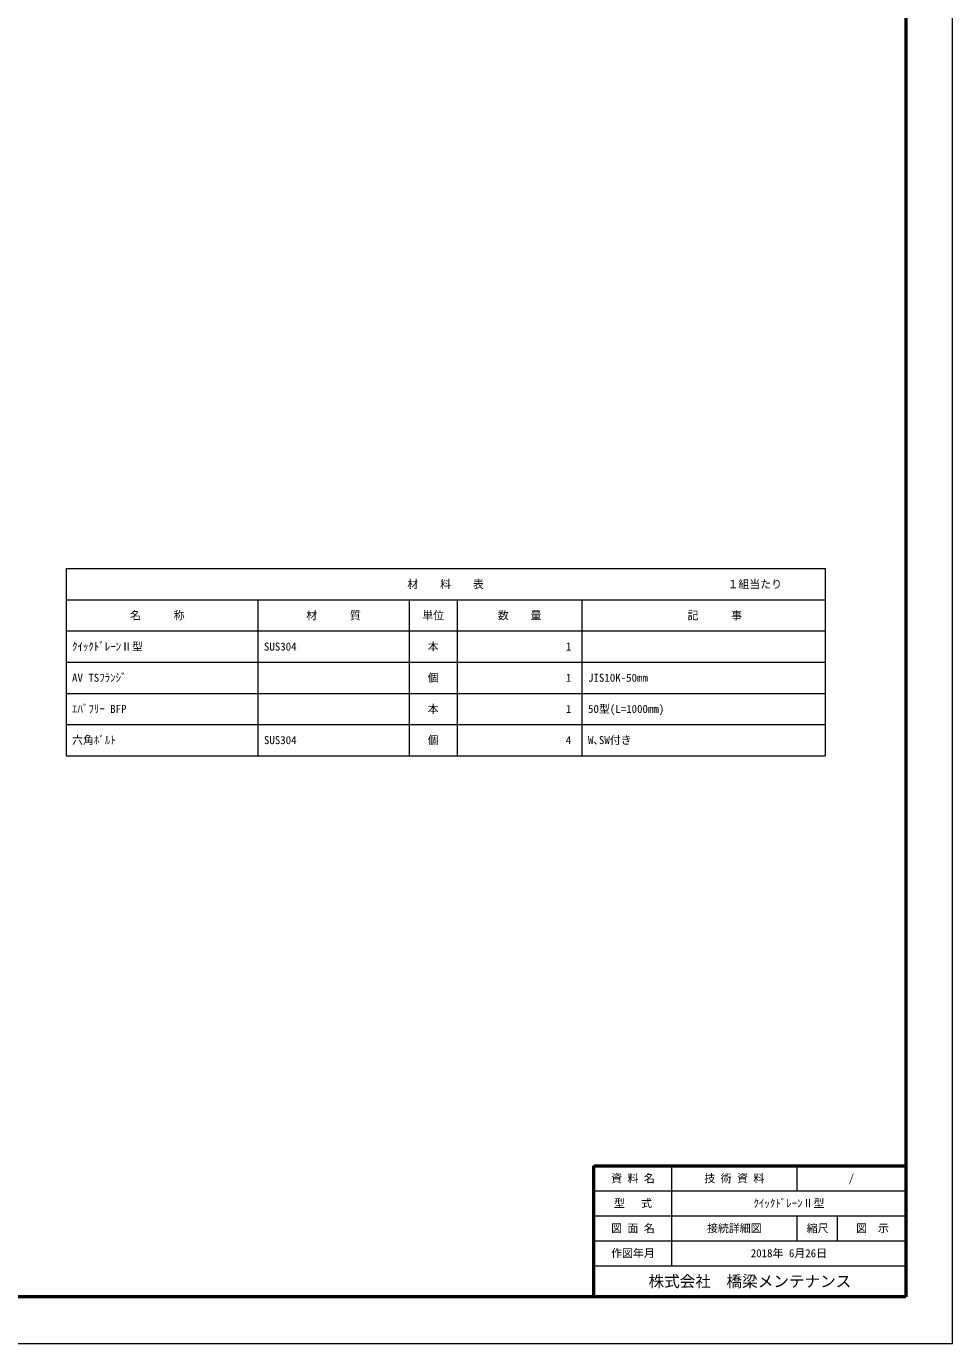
# Model space of a CAD drawing. Units: millimetres on the paper. Extents: x 0 to 1024, y 0 to 841.
# Drawn here: x 297 to 594, y 0 to 422.5 of the extents above; entities that cross this region are included whole.
import ezdxf
from ezdxf.enums import TextEntityAlignment as Align

# ---------------------------------------------------------------- set-up
doc = ezdxf.new("R2010")
doc.units = ezdxf.units.MM
for name, color, linetype, lineweight in [('D-BYP', 6, 'Continuous', 30), ('D-MTR-FRAM', 7, 'Continuous', 13), ('D-TTL', 2, 'Continuous', 50), ('D-TTL-FRAM', 2, 'Continuous', 13)]:
    doc.layers.add(name, color=color, linetype=linetype, lineweight=lineweight)
doc.layers.add('D-MTR-TXT', color=7, linetype='Continuous')
doc.layers.add('D-STR-TXT', color=7, linetype='Continuous')
doc.styles.add('ＭＳ ゴシック', font='')
doc.styles.get('ＭＳ ゴシック').set_extended_font_data('MS Gothic')

msp = doc.modelspace()

# ---------------------------------------------------------------- linework, layer by layer
at = {"layer": 'D-BYP', "color": 7, "lineweight": 13}
for p, q in [((504, 25), (504, 57)), ((544, 57), (544, 49)), ((479, 49), (579, 49)), ((479, 41), (579, 41)), ((544, 41), (544, 33)), ((557, 41), (557, 33)), ((479, 33), (579, 33)), ((479, 25), (579, 25))]:
    msp.add_line(p, q, dxfattribs=at)
at = {"layer": 'D-MTR-FRAM'}
for p, q in [((309.714, 248.56), (309.714, 188.56)), ((309.714, 248.56), (553.092, 248.56)), ((553.092, 248.56), (553.092, 188.56)), ((309.714, 238.56), (553.092, 238.56)), ((371.243, 238.56), (371.243, 188.56)), ((419.714, 238.56), (419.714, 188.56)), ((435.155, 238.56), (435.155, 188.56)), ((475.155, 238.56), (475.155, 188.56)), ((309.714, 228.56), (553.092, 228.56)), ((309.714, 218.56), (553.092, 218.56)), ((309.714, 208.56), (553.092, 208.56)), ((309.714, 198.56), (553.092, 198.56)), ((309.714, 188.56), (553.092, 188.56))]:
    msp.add_line(p, q, dxfattribs=at)
at = {"layer": 'D-TTL'}
for p, q in [((479, 57), (579, 57)), ((479, 15), (479, 57))]:
    msp.add_line(p, q, dxfattribs=at)
msp.add_lwpolyline([(579, 15), (15, 15), (15, 826), (579, 826)], close=True, dxfattribs=at)
at = {"layer": 'D-TTL-FRAM'}
msp.add_lwpolyline([(0, 0), (594, 0), (594, 841), (0, 841)], close=True, dxfattribs=at)

# ---------------------------------------------------------------- texts
at = {"layer": 'D-MTR-TXT', "style": 'ＭＳ ゴシック'}
for s, p in [('材\u3000\u3000料\u3000\u3000表', (431.403, 243.56)), ('１組当たり', (530.564, 243.56)), ('名\u3000\u3000\u3000称', (338.979, 233.56)), ('材\u3000\u3000\u3000質', (395.479, 233.56)), ('単位', (427.435, 233.56)), ('数\u3000\u3000量', (455.155, 233.56)), ('記\u3000\u3000\u3000事', (517.747, 233.56)), ('本', (427.435, 223.56)), ('個', (427.435, 213.56)), ('本', (427.435, 203.56)), ('個', (427.435, 193.56))]:
    msp.add_text(s, height=2.566, dxfattribs=at).set_placement(p, align=Align.MIDDLE_CENTER)
for s, p in [('ｸｲｯｸﾄﾞﾚｰﾝⅡ型', (311.644, 223.56)), ('SUS304', (373.173, 223.56)), ('AV TSﾌﾗﾝｼﾞ', (311.644, 213.56)), ('JIS10K-50mm', (477.085, 213.56)), ('ｴﾊﾞﾌﾘｰ BFP', (311.644, 203.56)), ('50型(L=1000mm)', (477.085, 203.56)), ('六角ﾎﾞﾙﾄ', (311.644, 193.56)), ('SUS304', (373.173, 193.56)), ('W､SW付き', (477.085, 193.56))]:
    msp.add_text(s, height=2.566, dxfattribs=at).set_placement(p, align=Align.MIDDLE_LEFT)
for s, p in [('1', (471.718, 223.56)), ('1', (471.718, 213.56)), ('1', (471.718, 203.56)), ('4', (471.718, 193.56))]:
    msp.add_text(s, height=2.566, dxfattribs=at).set_placement(p, align=Align.MIDDLE_RIGHT)
at = {"layer": 'D-STR-TXT', "style": 'ＭＳ ゴシック'}
for s, height, p in [('資 料 名', 2.566, (491.5, 53)), ('技 術 資 料', 2.566, (524, 53)), ('/', 2.566, (561.5, 53)), ('型   式', 2.566, (491.5, 45)), ('ｸｲｯｸﾄﾞﾚｰﾝⅡ型', 2.566, (541.5, 45)), ('図 面 名', 2.566, (491.5, 37)), ('接続詳細図', 2.566, (524, 37)), ('縮尺', 2.566, (550.722, 37)), ('図\u3000示', 2.566, (568.294, 37)), ('作図年月', 2.566, (491.5, 29)), ('2018年 6月26日', 2.566, (541.5, 29)), ('株式会社\u3000橋梁メンテナンス', 3.666, (529, 20))]:
    msp.add_text(s, height=height, dxfattribs=at).set_placement(p, align=Align.MIDDLE_CENTER)

doc.saveas('drawing.dxf')
